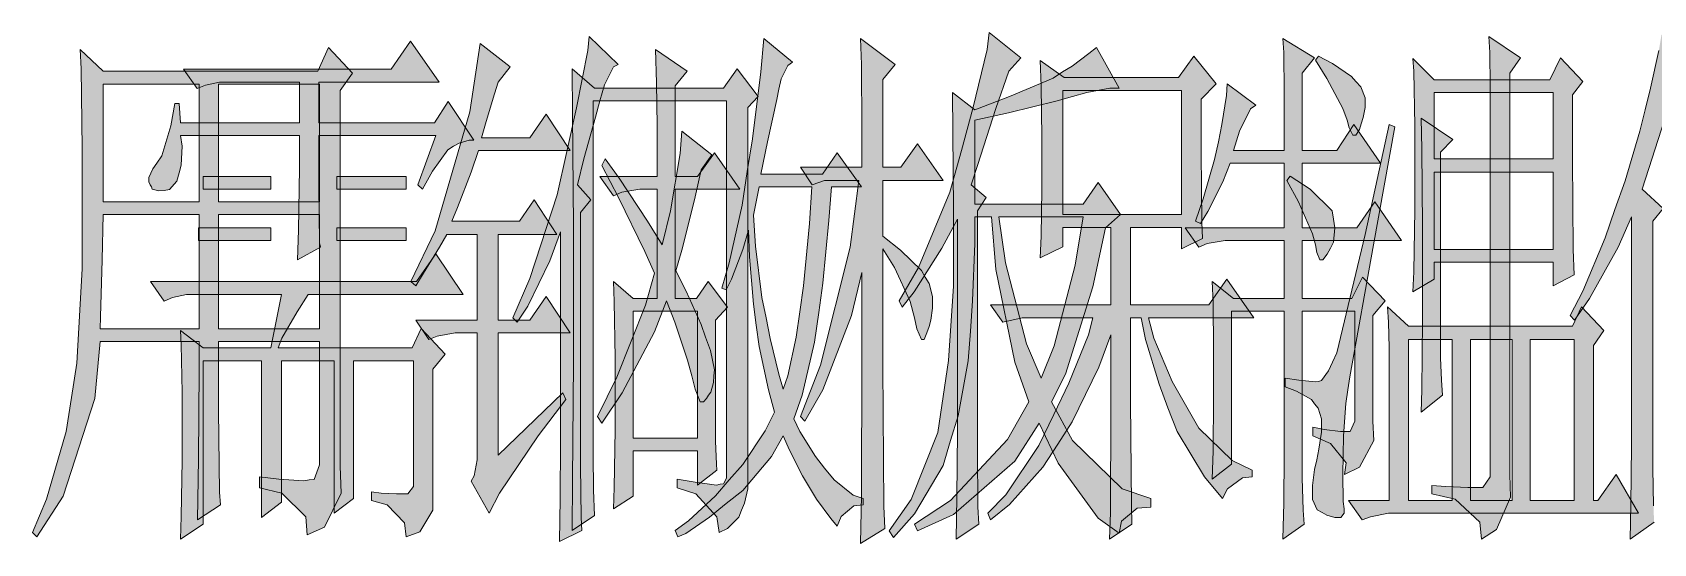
# Model space of a CAD drawing. Header units: millimetres. Extents: x 0 to 414, y 0 to 292.
# Drawn here: x 131.79 to 144.82, y 82.42 to 86.53 of the extents above; entities that cross this region are included whole.
import ezdxf

# ---------------------------------------------------------------- set-up
doc = ezdxf.new("R2010")
doc.units = ezdxf.units.MM

msp = doc.modelspace()

# ---------------------------------------------------------------- hatches: boundary and pattern name
h = msp.add_hatch(color=0)
h.dxf.hatch_style = 2
h.paths.add_polyline_path([(136.196917, 83.354333), (136.196917, 83.043889), (136.203972, 82.627611), (136.2075, 82.525306), (136.027583, 82.437111), (136.034639, 82.782833), (136.038167, 83.230861), (136.038167, 83.336694), (136.038167, 84.924194), (135.949972, 84.691361), (135.773583, 84.328), (135.688917, 84.197472), (135.653639, 84.23275), (135.791222, 84.55025), (136.009944, 85.220528), (136.087556, 85.569778), (136.165167, 85.919028), (136.256889, 86.381167), (136.267472, 86.494056), (136.500306, 86.268278), (136.4615, 86.250639), (136.390944, 86.106), (136.352139, 85.975472), (136.316861, 85.844944), (136.225139, 85.509806), (136.172222, 85.301667), (136.281583, 85.181722), (136.196917, 85.079417)])
h = msp.add_hatch(color=0)
h.dxf.hatch_style = 2
h.paths.add_polyline_path([(139.386028, 83.474278), (139.386028, 83.163833), (139.389556, 82.715806), (139.396611, 82.574694), (139.216694, 82.45475), (139.220222, 82.793417), (139.227278, 83.319056), (139.227278, 83.506028), (139.227278, 85.0265), (139.100278, 84.793667), (138.878028, 84.440889), (138.782778, 84.317417), (138.758083, 84.370333), (138.913306, 84.638444), (139.163778, 85.241694), (139.259028, 85.576833), (139.35075, 85.9155), (139.463639, 86.388222), (139.481278, 86.525806), (139.735278, 86.321194), (139.640028, 86.215361), (139.534194, 85.9155), (139.386028, 85.456889), (139.336639, 85.301667), (139.456583, 85.199361), (139.386028, 85.093528)])
h = msp.add_hatch(color=0)
h.dxf.hatch_style = 2
h.paths.add_polyline_path([(143.506472, 85.957833), (143.506472, 86.095417), (143.502944, 86.363528), (143.495889, 86.494056), (143.749889, 86.321194), (143.665222, 86.197722), (143.665222, 82.973333), (143.66875, 82.793417), (143.555861, 82.532361), (143.435917, 82.45475), (143.421806, 82.592333), (143.22425, 82.775778), (143.037278, 82.818111), (143.037278, 82.885139), (143.150167, 82.878083), (143.326556, 82.871028), (143.386528, 82.871028), (143.4465, 82.871028), (143.506472, 82.955694), (143.506472, 83.040361)])
h = msp.add_hatch(color=0)
h.dxf.hatch_style = 2
h.paths.add_polyline_path([(144.81175, 83.195583), (144.81175, 83.02625), (144.818806, 82.722861), (144.822333, 82.592333), (144.631833, 82.45475), (144.635361, 82.729917), (144.642417, 83.206167), (144.642417, 83.403722), (144.642417, 85.044139), (144.533056, 84.800722), (144.30375, 84.387972), (144.183806, 84.215111), (144.148528, 84.250389), (144.250833, 84.447944), (144.43075, 84.874806), (144.508361, 85.104111), (144.5895, 85.333417), (144.709444, 85.732056), (144.751778, 85.904917), (144.794111, 86.077778), (144.861139, 86.381167), (144.882306, 86.508167), (145.125722, 86.303556), (145.030472, 86.197722), (144.931694, 85.897861), (144.78, 85.432194), (144.727083, 85.266389), (144.896417, 85.111167), (144.81175, 85.008861)])
h = msp.add_hatch(color=0)
h.paths.add_polyline_path([(133.618111, 82.955694), (133.773333, 82.938056), (133.974417, 82.923944), (134.01675, 82.931), (134.059083, 82.934528), (134.101417, 83.050944), (134.101417, 83.160306), (134.101417, 84.04225), (133.290028, 84.04225), (133.290028, 83.488389), (133.297083, 82.832222), (133.304139, 82.729917), (133.120694, 82.609972), (133.12775, 83.100333), (133.134806, 83.816472), (133.134806, 84.04225), (132.337528, 84.04225), (132.295194, 83.583639), (132.041194, 82.800472), (131.829528, 82.472389), (131.79425, 82.507667), (131.907139, 82.775778), (132.065889, 83.319056), (132.108222, 83.594222), (132.150556, 83.869389), (132.192889, 84.627861), (132.192889, 85.111167), (132.192889, 85.594472), (132.185833, 86.233), (132.178778, 86.388222), (132.362222, 86.215361), (134.087306, 86.215361), (134.171972, 86.405861), (134.366, 86.197722), (134.267222, 86.060139), (134.267222, 83.040361), (134.274278, 82.825167), (134.140222, 82.55), (134.002639, 82.490028), (133.992056, 82.634667), (133.798028, 82.825167), (133.618111, 82.8675)])
h.paths.add_polyline_path([(133.290028, 86.109528), (133.290028, 85.164083), (134.101417, 85.164083), (134.101417, 86.109528)])
h.paths.add_polyline_path([(133.290028, 85.061778), (133.290028, 84.144556), (134.101417, 84.144556), (134.101417, 85.061778)])
h.paths.add_polyline_path([(132.362222, 86.109528), (132.362222, 85.164083), (133.134806, 85.164083), (133.134806, 86.109528)])
h.paths.add_polyline_path([(132.362222, 85.061778), (132.355167, 84.698417), (132.341056, 84.239806), (132.337528, 84.144556), (133.134806, 84.144556), (133.134806, 85.061778)])
h = msp.add_hatch(color=0)
h.dxf.hatch_style = 2
h.paths.add_polyline_path([(134.108472, 84.800722), (133.925028, 84.698417), (133.932083, 84.938306), (133.939139, 85.43925), (133.939139, 85.696778), (132.983111, 85.696778), (132.997222, 85.612111), (132.990167, 85.460417), (132.972528, 85.396917), (132.954889, 85.329889), (132.894917, 85.262861), (132.852583, 85.255806), (132.81025, 85.252278), (132.757333, 85.266389), (132.750278, 85.284028), (132.739694, 85.301667), (132.729111, 85.326361), (132.729111, 85.361639), (132.760861, 85.428667), (132.792611, 85.474528), (132.834944, 85.5345), (132.9055, 85.774389), (132.93725, 85.954306), (132.972528, 85.954306), (132.983111, 85.799083), (133.939139, 85.799083), (133.939139, 86.127167), (133.346472, 86.127167), (133.297083, 86.127167), (133.184194, 86.102472), (133.117167, 86.07425), (133.007806, 86.229472), (134.676444, 86.229472), (134.831667, 86.45525), (135.060972, 86.127167), (134.094361, 86.127167), (134.094361, 85.799083), (135.025694, 85.799083), (135.135056, 85.971944), (135.339667, 85.6615), (135.304389, 85.6615), (135.22325, 85.636806), (135.177389, 85.612111), (135.131528, 85.583889), (135.008056, 85.411028), (134.926917, 85.266389), (134.891639, 85.301667), (135.036278, 85.696778), (134.094361, 85.696778), (134.094361, 85.284028), (134.101417, 84.836)])
h = msp.add_hatch(color=0)
h.dxf.hatch_style = 2
h.paths.add_polyline_path([(135.537222, 83.128556), (136.055806, 83.6295), (136.0805, 83.576583), (135.85825, 83.283778), (135.547806, 82.825167), (135.463139, 82.662889), (135.3185, 82.920417), (135.343194, 82.96275), (135.367889, 83.093278), (135.367889, 83.177944), (135.367889, 84.112806), (135.272639, 84.112806), (135.1915, 84.112806), (135.046861, 84.084583), (134.979833, 84.059889), (134.874, 84.215111), (135.367889, 84.215111), (135.367889, 84.903028), (135.124472, 84.903028), (135.0645, 84.800722), (134.9375, 84.592583), (134.874, 84.490278), (134.835194, 84.525556), (135.029222, 84.93125), (135.307917, 85.887278), (135.392583, 86.437611), (135.632472, 86.250639), (135.537222, 86.127167), (135.505472, 86.031917), (135.438444, 85.809667), (135.403167, 85.679139), (135.791222, 85.679139), (135.92175, 85.869639), (136.115778, 85.576833), (135.378472, 85.576833), (135.3185, 85.403972), (135.209139, 85.118222), (135.163278, 85.008861), (135.706556, 85.008861), (135.8265, 85.181722), (136.006417, 84.903028), (135.537222, 84.903028), (135.537222, 84.215111), (135.791222, 84.215111), (135.92175, 84.405611), (136.115778, 84.112806), (135.537222, 84.112806)])
h = msp.add_hatch(color=0)
h.paths.add_polyline_path([(136.4615, 82.698167), (136.468556, 82.871028), (136.475611, 83.333167), (136.475611, 83.618917), (136.475611, 83.908194), (136.468556, 84.363278), (136.4615, 84.525556), (136.62025, 84.387972), (136.814278, 84.387972), (136.814278, 85.266389), (136.750778, 85.266389), (136.673167, 85.266389), (136.528528, 85.241694), (136.4615, 85.213472), (136.352139, 85.368694), (136.814278, 85.368694), (136.814278, 85.696778), (136.814278, 85.774389), (136.807222, 86.120111), (136.800167, 86.388222), (137.054167, 86.215361), (136.958917, 86.095417), (136.958917, 85.368694), (137.138833, 85.368694), (137.272889, 85.559194), (137.4775, 85.266389), (136.958917, 85.266389), (136.958917, 84.387972), (137.12825, 84.387972), (137.2235, 84.525556), (137.378722, 84.317417), (137.283472, 84.215111), (137.283472, 83.371972), (137.283472, 83.241444), (137.290528, 83.058), (137.294056, 83.008611), (137.138833, 82.888667), (137.138833, 83.163833), (136.62025, 83.163833), (136.62025, 82.800472)])
h.paths.add_polyline_path([(136.62025, 84.285667), (136.62025, 83.266139), (137.138833, 83.266139), (137.138833, 84.285667)])
h = msp.add_hatch(color=0)
h.paths.add_polyline_path([(137.671528, 86.476417), (137.900833, 86.285917), (137.862028, 86.261222), (137.809111, 86.151861), (137.791472, 86.070722), (137.773833, 85.986056), (137.69975, 85.647389), (137.646833, 85.386333), (138.140722, 85.386333), (138.260667, 85.559194), (138.454694, 85.284028), (138.214806, 85.284028), (138.193639, 85.015917), (138.14425, 84.511444), (138.1125, 84.275083), (138.077222, 84.038722), (137.978444, 83.611861), (137.911417, 83.421361), (137.960806, 83.319056), (138.084278, 83.117972), (138.158361, 83.02625), (138.235972, 82.931), (138.387667, 82.807528), (138.468806, 82.782833), (138.468806, 82.729917), (138.394722, 82.722861), (138.292417, 82.638194), (138.260667, 82.560583), (138.20775, 82.620556), (138.094861, 82.775778), (138.038417, 82.871028), (137.981972, 82.96275), (137.876139, 83.170889), (137.82675, 83.283778), (137.7315, 83.117972), (137.502194, 82.846333), (137.368139, 82.7405), (137.234083, 82.631139), (137.043583, 82.500611), (136.980083, 82.472389), (136.958917, 82.525306), (137.06475, 82.602917), (137.283472, 82.804), (137.392833, 82.931), (137.502194, 83.054472), (137.682111, 83.326111), (137.756194, 83.474278), (137.706806, 83.654194), (137.632722, 84.003444), (137.608028, 84.172778), (137.586861, 84.342111), (137.555111, 84.723111), (137.548056, 84.938306), (137.502194, 84.783083), (137.410472, 84.543194), (137.368139, 84.458528), (137.332861, 84.472639), (137.392833, 84.673722), (137.495139, 85.139389), (137.537472, 85.4075), (137.579806, 85.672083), (137.646833, 86.208306)])
h.paths.add_polyline_path([(137.632722, 85.284028), (137.586861, 85.05825), (137.6045, 84.807778), (137.653889, 84.395028), (137.689167, 84.23275), (137.720917, 84.066944), (137.791472, 83.781194), (137.82675, 83.66125), (137.862028, 83.767083), (137.929056, 84.077528), (137.960806, 84.282139), (137.989028, 84.490278), (138.038417, 84.991222), (138.056056, 85.284028)])
h = msp.add_hatch(color=0)
h.dxf.hatch_style = 2
h.paths.add_polyline_path([(138.627556, 84.786611), (138.627556, 83.844694), (138.634611, 82.719333), (138.641667, 82.539417), (138.447639, 82.419472), (138.454694, 82.807528), (138.458222, 83.894083), (138.458222, 84.596111), (138.373556, 84.250389), (138.14425, 83.654194), (137.999611, 83.403722), (137.964333, 83.439), (138.126611, 83.85175), (138.362972, 84.800722), (138.433528, 85.336944), (138.158361, 85.336944), (138.059583, 85.301667), (137.964333, 85.442778), (138.458222, 85.442778), (138.458222, 85.753222), (138.454694, 86.268278), (138.447639, 86.476417), (138.726333, 86.268278), (138.627556, 86.148333), (138.627556, 85.442778), (138.772194, 85.442778), (138.90625, 85.62975), (139.110861, 85.336944), (138.627556, 85.336944), (138.627556, 84.888917), (138.768667, 84.776028), (138.938, 84.61375), (138.966222, 84.560833), (138.997972, 84.507917), (139.026194, 84.405611), (139.026194, 84.352694), (139.026194, 84.310361), (139.012083, 84.215111), (138.997972, 84.162194), (138.980333, 84.112806), (138.959167, 84.059889), (138.938, 84.059889), (138.899194, 84.144556), (138.881556, 84.23275), (138.846278, 84.363278), (138.719278, 84.638444)])
h = msp.add_hatch(color=0)
h.paths.add_polyline_path([(140.416139, 84.955944), (140.313833, 84.483222), (140.095111, 83.781194), (139.982222, 83.558944), (140.151556, 83.2485), (140.550194, 82.860444), (140.7795, 82.782833), (140.7795, 82.712278), (140.670139, 82.705222), (140.543139, 82.599389), (140.5255, 82.504139), (140.356167, 82.624083), (140.035139, 83.065056), (139.883444, 83.386083), (139.685889, 83.082694), (139.195528, 82.652306), (138.90625, 82.521778), (138.881556, 82.574694), (139.170833, 82.765194), (139.629444, 83.255556), (139.798778, 83.558944), (139.685889, 83.876444), (139.534194, 84.620806), (139.498917, 85.044139), (139.364861, 85.044139), (139.364861, 84.828944), (139.347222, 84.370333), (139.329583, 84.126917), (139.311944, 83.887028), (139.230806, 83.446056), (139.170833, 83.2485), (139.110861, 83.047417), (138.881556, 82.659361), (138.712222, 82.468861), (138.676944, 82.521778), (138.853333, 82.77225), (139.068528, 83.312), (139.110861, 83.601278), (139.153194, 83.890556), (139.195528, 84.48675), (139.195528, 84.793667), (139.195528, 85.100583), (139.188472, 85.725), (139.184944, 86.0425), (139.364861, 85.904917), (139.643556, 86.01075), (139.996333, 86.158917), (140.070417, 86.208306), (140.148028, 86.254167), (140.282083, 86.356472), (140.342056, 86.405861), (140.5255, 86.077778), (140.451417, 86.077778), (140.264444, 86.0425), (140.151556, 86.01075), (140.028083, 85.975472), (139.6365, 85.880222), (139.364861, 85.82025), (139.364861, 85.146444), (140.236222, 85.146444), (140.356167, 85.319306), (140.536083, 85.061778)])
h.paths.add_polyline_path([(139.558889, 85.044139), (139.611806, 84.673722), (139.781139, 84.024611), (139.897556, 83.749444), (140.003389, 84.006972), (140.172722, 84.656083), (140.236222, 85.044139)])
h = msp.add_hatch(color=0)
h.dxf.hatch_style = 2
h.paths.add_polyline_path([(141.851944, 85.576833), (141.851944, 85.837889), (141.851944, 86.0425), (141.848417, 86.363528), (141.841361, 86.476417), (142.095361, 86.321194), (141.996583, 86.197722), (141.996583, 85.576833), (142.275278, 85.576833), (142.409333, 85.784972), (142.624528, 85.474528), (141.996583, 85.474528), (141.996583, 84.955944), (142.434028, 84.955944), (142.578667, 85.164083), (142.793861, 84.853639), (141.996583, 84.853639), (141.996583, 84.387972), (142.395222, 84.387972), (142.479889, 84.560833), (142.663333, 84.370333), (142.564556, 84.250389), (142.564556, 83.403722), (142.571611, 83.2485), (142.455194, 83.033306), (142.33525, 82.973333), (142.349361, 83.068583), (142.222361, 83.223806), (142.08125, 83.283778), (142.08125, 83.354333), (142.172972, 83.336694), (142.3035, 83.319056), (142.342306, 83.319056), (142.381111, 83.319056), (142.419917, 83.403722), (142.419917, 83.491917), (142.419917, 84.285667), (141.996583, 84.285667), (141.996583, 83.093278), (141.996583, 82.948639), (142.003639, 82.687583), (142.010694, 82.574694), (141.841361, 82.45475), (141.848417, 82.747556), (141.851944, 83.128556), (141.851944, 83.213222), (141.851944, 84.285667), (141.428611, 84.285667), (141.428611, 83.058), (141.273389, 82.938056), (141.280444, 83.163833), (141.283972, 83.587167), (141.283972, 83.784722), (141.283972, 83.982278), (141.280444, 84.352694), (141.273389, 84.525556), (141.442722, 84.387972), (141.851944, 84.387972), (141.851944, 84.853639), (141.453306, 84.853639), (141.375694, 84.853639), (141.231056, 84.828944), (141.164028, 84.800722), (141.054667, 84.955944), (141.851944, 84.955944), (141.851944, 85.474528), (141.418028, 85.474528), (141.358056, 85.326361), (141.238111, 85.086472), (141.178139, 84.991222), (141.139333, 85.008861), (141.199306, 85.188778), (141.291028, 85.506278), (141.322778, 85.647389), (141.351, 85.784972), (141.386278, 86.017806), (141.393333, 86.113056), (141.622639, 85.940194), (141.580306, 85.911972), (141.492111, 85.732056), (141.442722, 85.576833)])
h = msp.add_hatch(color=0)
h.dxf.hatch_style = 2
h.paths.add_polyline_path([(136.129889, 82.525306), (136.133417, 82.927472), (136.140472, 83.876444), (136.140472, 84.42325), (136.140472, 84.966528), (136.133417, 85.869639), (136.129889, 86.233), (136.309806, 86.077778), (137.346972, 86.077778), (137.456333, 86.233), (137.625667, 86.01075), (137.541, 85.922556), (137.541, 82.920417), (137.541, 82.860444), (137.516306, 82.744028), (137.491611, 82.687583), (137.470444, 82.631139), (137.378722, 82.539417), (137.311694, 82.507667), (137.294056, 82.634667), (137.124722, 82.818111), (136.973028, 82.8675), (136.973028, 82.938056), (137.117667, 82.913361), (137.290528, 82.888667), (137.31875, 82.895722), (137.346972, 82.89925), (137.371667, 82.945111), (137.371667, 82.990972), (137.371667, 85.975472), (136.299222, 85.975472), (136.299222, 83.213222), (136.299222, 83.135611), (136.30275, 82.849861), (136.309806, 82.64525)])
h = msp.add_hatch(color=0)
h.paths.add_polyline_path([(141.185194, 85.989583), (141.185194, 85.559194), (141.188722, 85.001806), (141.195778, 84.871278), (141.026444, 84.786611), (141.026444, 84.959472), (140.617222, 84.959472), (140.617222, 84.338583), (141.245167, 84.338583), (141.389806, 84.543194), (141.608528, 84.23275), (140.761861, 84.23275), (140.804194, 84.070472), (140.952361, 83.721222), (141.058194, 83.53425), (141.164028, 83.347278), (141.432139, 83.086222), (141.594417, 83.008611), (141.594417, 82.955694), (141.516806, 82.948639), (141.396861, 82.860444), (141.354528, 82.782833), (141.209889, 82.955694), (140.991167, 83.319056), (140.917083, 83.509556), (140.846528, 83.700056), (140.737167, 84.059889), (140.701889, 84.23275), (140.617222, 84.23275), (140.617222, 83.558944), (140.624278, 82.729917), (140.627806, 82.574694), (140.447889, 82.45475), (140.454944, 82.669944), (140.458472, 83.491917), (140.458472, 84.095167), (140.363222, 83.837639), (140.148028, 83.396667), (140.031611, 83.21675), (139.911667, 83.033306), (139.643556, 82.733444), (139.491861, 82.609972), (139.470694, 82.662889), (139.615333, 82.811056), (139.879917, 83.206167), (139.999861, 83.456639), (140.119806, 83.707111), (140.278556, 84.095167), (140.313833, 84.23275), (139.745861, 84.23275), (139.590639, 84.197472), (139.491861, 84.338583), (140.458472, 84.338583), (140.458472, 84.959472), (140.073944, 84.959472), (140.073944, 84.80425), (139.8905, 84.716056), (139.897556, 84.888917), (139.904611, 85.266389), (139.904611, 85.474528), (139.904611, 85.682667), (139.897556, 86.095417), (139.8905, 86.300028), (140.084528, 86.162444), (141.00175, 86.162444), (141.125222, 86.335306), (141.305139, 86.113056)])
h.paths.add_polyline_path([(140.073944, 86.060139), (140.073944, 85.061778), (141.026444, 85.061778), (141.026444, 86.060139)])
h = msp.add_hatch(color=0)
h.dxf.hatch_style = 2
h.paths.add_polyline_path([(142.127111, 86.335306), (142.24, 86.275333), (142.391694, 86.173028), (142.426972, 86.130694), (142.465778, 86.088361), (142.501056, 86.000167), (142.501056, 85.957833), (142.501056, 85.922556), (142.486944, 85.841417), (142.469306, 85.792028), (142.455194, 85.746167), (142.426972, 85.700306), (142.416389, 85.700306), (142.402278, 85.700306), (142.374056, 85.760278), (142.356417, 85.82025), (142.321139, 85.9155), (142.194139, 86.155389), (142.102417, 86.303556)])
h = msp.add_hatch(color=0)
h.paths.add_polyline_path([(142.885583, 84.440889), (142.892639, 84.603167), (142.899694, 85.104111), (142.899694, 85.43925), (142.899694, 85.774389), (142.892639, 86.215361), (142.885583, 86.317667), (143.054917, 86.144806), (143.98625, 86.144806), (144.070917, 86.321194), (144.250833, 86.130694), (144.166167, 86.024861), (144.166167, 85.509806), (144.173222, 84.783083), (144.180278, 84.578472), (144.010944, 84.490278), (144.010944, 84.680778), (143.054917, 84.680778), (143.054917, 84.543194)])
h.paths.add_polyline_path([(143.054917, 85.403972), (143.054917, 84.783083), (144.010944, 84.783083), (144.010944, 85.403972)])
h.paths.add_polyline_path([(143.054917, 86.0425), (143.054917, 85.509806), (144.010944, 85.509806), (144.010944, 86.0425)])
h = msp.add_hatch(color=0)
h.dxf.hatch_style = 2
h.paths.add_polyline_path([(142.952611, 83.474278), (142.956139, 83.654194), (142.963194, 84.211583), (142.963194, 84.585528), (142.963194, 84.963), (142.956139, 85.587417), (142.952611, 85.837889), (143.206611, 85.665028), (143.107833, 85.562722), (143.107833, 83.975222), (143.107833, 83.911722), (143.114889, 83.731806), (143.121944, 83.611861)])
h = msp.add_hatch(color=0)
h.dxf.hatch_style = 2
h.paths.add_polyline_path([(136.394472, 85.509806), (136.507361, 85.354583), (136.736667, 85.008861), (136.853083, 84.818361), (136.920111, 85.093528), (136.997722, 85.552139), (137.011833, 85.732056), (137.251722, 85.541556), (137.167056, 85.421611), (137.114139, 85.181722), (137.011833, 84.776028), (136.962444, 84.610222), (137.047111, 84.447944), (137.167056, 84.179833), (137.202333, 84.077528), (137.241139, 83.971694), (137.272889, 83.816472), (137.269361, 83.767083), (137.265833, 83.714167), (137.244667, 83.636556), (137.227028, 83.611861), (137.209389, 83.583639), (137.184694, 83.558944), (137.16, 83.558944), (137.117667, 83.66125), (137.092972, 83.767083), (137.057694, 83.894083), (136.955389, 84.197472), (136.888361, 84.370333), (136.793111, 84.119861), (136.532056, 83.6295), (136.369778, 83.386083), (136.3345, 83.439), (136.489722, 83.7565), (136.719028, 84.335056), (136.793111, 84.592583), (136.7155, 84.765444), (136.503833, 85.199361), (136.369778, 85.456889)])
h = msp.add_hatch(color=0)
h.dxf.hatch_style = 2
h.paths.add_polyline_path([(142.740944, 85.767333), (142.568083, 84.818361), (142.377583, 83.760028), (142.363472, 83.654194), (142.345833, 83.544833), (142.328194, 83.283778), (142.324667, 83.128556), (142.321139, 82.973333), (142.324667, 82.758139), (142.331722, 82.698167), (142.331722, 82.662889), (142.307028, 82.627611), (142.282333, 82.627611), (142.257639, 82.627611), (142.194139, 82.648778), (142.155333, 82.669944), (142.116528, 82.691111), (142.077722, 82.77225), (142.077722, 82.83575), (142.077722, 82.885139), (142.095361, 83.015667), (142.113, 83.093278), (142.130639, 83.177944), (142.151806, 83.315528), (142.151806, 83.368444), (142.151806, 83.421361), (142.123583, 83.506028), (142.095361, 83.541306), (142.070667, 83.576583), (141.950722, 83.643611), (141.859, 83.678889), (141.859, 83.749444), (141.968361, 83.731806), (142.102417, 83.717694), (142.127111, 83.721222), (142.151806, 83.728278), (142.20825, 83.805889), (142.24, 83.876444), (142.275278, 83.950528), (142.501056, 84.903028), (142.695083, 85.784972)])
h = msp.add_hatch(color=0)
h.dxf.hatch_style = 2
h.paths.add_polyline_path([(133.166556, 85.368694), (133.709833, 85.368694), (133.709833, 85.266389), (133.166556, 85.266389)])
h = msp.add_hatch(color=0)
h.dxf.hatch_style = 2
h.paths.add_polyline_path([(134.239, 85.368694), (134.796389, 85.368694), (134.796389, 85.266389), (134.239, 85.266389)])
h = msp.add_hatch(color=0)
h.dxf.hatch_style = 2
h.paths.add_polyline_path([(141.897806, 85.372222), (142.060083, 85.266389), (142.236472, 85.093528), (142.247056, 85.0265), (142.257639, 84.955944), (142.247056, 84.839528), (142.222361, 84.793667), (142.197667, 84.744278), (142.162389, 84.698417), (142.151806, 84.698417), (142.137694, 84.698417), (142.113, 84.758389), (142.102417, 84.818361), (142.077722, 84.906556), (141.964833, 85.164083), (141.873111, 85.336944)])
h = msp.add_hatch(color=0)
h.dxf.hatch_style = 2
h.paths.add_polyline_path([(133.12775, 84.955944), (133.709833, 84.955944), (133.709833, 84.853639), (133.12775, 84.853639)])
h = msp.add_hatch(color=0)
h.dxf.hatch_style = 2
h.paths.add_polyline_path([(134.239, 84.955944), (134.796389, 84.955944), (134.796389, 84.853639), (134.239, 84.853639)])
h = msp.add_hatch(color=0)
h.dxf.hatch_style = 2
h.paths.add_polyline_path([(133.709833, 83.992861), (133.7945, 84.419722), (133.081889, 84.419722), (133.0325, 84.419722), (132.919611, 84.395028), (132.852583, 84.366806), (132.743222, 84.525556), (134.881056, 84.525556), (135.036278, 84.747806), (135.255, 84.419722), (134.009694, 84.419722), (133.9215, 84.282139), (133.798028, 84.070472), (133.769806, 83.992861), (134.845778, 83.992861), (134.916333, 84.148083), (135.110361, 83.939944), (135.011583, 83.82), (135.011583, 82.818111), (135.011583, 82.687583), (134.90575, 82.514722), (134.796389, 82.472389), (134.782278, 82.585278), (134.644694, 82.729917), (134.517694, 82.765194), (134.517694, 82.83575), (134.595306, 82.825167), (134.718778, 82.818111), (134.764639, 82.818111), (134.8105, 82.818111), (134.856361, 82.878083), (134.856361, 82.938056), (134.856361, 83.887028), (134.373056, 83.887028), (134.373056, 82.782833), (134.217833, 82.662889), (134.217833, 83.887028), (133.7945, 83.887028), (133.7945, 82.751083), (133.63575, 82.627611), (133.63575, 83.887028), (133.166556, 83.887028), (133.166556, 82.574694), (132.983111, 82.45475), (132.990167, 82.638194), (132.997222, 83.08975), (132.997222, 83.361389), (132.997222, 83.633028), (132.990167, 84.017556), (132.983111, 84.130444), (133.166556, 83.992861)])
h = msp.add_hatch(color=0)
h.paths.add_polyline_path([(142.680972, 84.320944), (142.850306, 84.165722), (144.166167, 84.165722), (144.24025, 84.320944), (144.420167, 84.130444), (144.3355, 84.0105), (144.3355, 82.765194), (144.370778, 82.765194), (144.518944, 82.973333), (144.698861, 82.662889), (142.765639, 82.662889), (142.688028, 82.662889), (142.543389, 82.634667), (142.476361, 82.609972), (142.367, 82.765194), (142.695083, 82.765194), (142.695083, 83.904667), (142.695083, 83.992861), (142.688028, 84.197472)])
h.paths.add_polyline_path([(142.850306, 84.059889), (142.850306, 82.765194), (143.199556, 82.765194), (143.199556, 84.059889)])
h.paths.add_polyline_path([(143.8275, 84.059889), (143.8275, 82.765194), (144.180278, 82.765194), (144.180278, 84.059889)])
h.paths.add_polyline_path([(143.347722, 84.059889), (143.347722, 82.765194), (143.682861, 82.765194), (143.682861, 84.059889)])

# ---------------------------------------------------------------- linework, layer by layer
at = {"color": 0, "lineweight": 0}
for points in [[(136.196917, 83.354333), (136.196917, 83.043889), (136.203972, 82.627611), (136.2075, 82.525306), (136.027583, 82.437111), (136.034639, 82.782833), (136.038167, 83.230861), (136.038167, 83.336694), (136.038167, 84.924194), (135.949972, 84.691361), (135.773583, 84.328), (135.688917, 84.197472), (135.653639, 84.23275), (135.791222, 84.55025), (136.009944, 85.220528), (136.087556, 85.569778), (136.165167, 85.919028), (136.256889, 86.381167), (136.267472, 86.494056), (136.500306, 86.268278), (136.4615, 86.250639), (136.390944, 86.106), (136.352139, 85.975472), (136.316861, 85.844944), (136.225139, 85.509806), (136.172222, 85.301667), (136.281583, 85.181722), (136.196917, 85.079417)], [(139.386028, 83.474278), (139.386028, 83.163833), (139.389556, 82.715806), (139.396611, 82.574694), (139.216694, 82.45475), (139.220222, 82.793417), (139.227278, 83.319056), (139.227278, 83.506028), (139.227278, 85.0265), (139.100278, 84.793667), (138.878028, 84.440889), (138.782778, 84.317417), (138.758083, 84.370333), (138.913306, 84.638444), (139.163778, 85.241694), (139.259028, 85.576833), (139.35075, 85.9155), (139.463639, 86.388222), (139.481278, 86.525806), (139.735278, 86.321194), (139.640028, 86.215361), (139.534194, 85.9155), (139.386028, 85.456889), (139.336639, 85.301667), (139.456583, 85.199361), (139.386028, 85.093528)], [(143.506472, 85.957833), (143.506472, 86.095417), (143.502944, 86.363528), (143.495889, 86.494056), (143.749889, 86.321194), (143.665222, 86.197722), (143.665222, 82.973333), (143.66875, 82.793417), (143.555861, 82.532361), (143.435917, 82.45475), (143.421806, 82.592333), (143.22425, 82.775778), (143.037278, 82.818111), (143.037278, 82.885139), (143.150167, 82.878083), (143.326556, 82.871028), (143.386528, 82.871028), (143.4465, 82.871028), (143.506472, 82.955694), (143.506472, 83.040361)], [(133.618111, 82.955694), (133.773333, 82.938056), (133.974417, 82.923944), (134.01675, 82.931), (134.059083, 82.934528), (134.101417, 83.050944), (134.101417, 83.160306), (134.101417, 84.04225), (133.290028, 84.04225), (133.290028, 83.488389), (133.297083, 82.832222), (133.304139, 82.729917), (133.120694, 82.609972), (133.12775, 83.100333), (133.134806, 83.816472), (133.134806, 84.04225), (132.337528, 84.04225), (132.295194, 83.583639), (132.041194, 82.800472), (131.829528, 82.472389), (131.79425, 82.507667), (131.907139, 82.775778), (132.065889, 83.319056), (132.108222, 83.594222), (132.150556, 83.869389), (132.192889, 84.627861), (132.192889, 85.111167), (132.192889, 85.594472), (132.185833, 86.233), (132.178778, 86.388222), (132.362222, 86.215361), (134.087306, 86.215361), (134.171972, 86.405861), (134.366, 86.197722), (134.267222, 86.060139), (134.267222, 83.040361), (134.274278, 82.825167), (134.140222, 82.55), (134.002639, 82.490028), (133.992056, 82.634667), (133.798028, 82.825167), (133.618111, 82.8675)], [(134.108472, 84.800722), (133.925028, 84.698417), (133.932083, 84.938306), (133.939139, 85.43925), (133.939139, 85.696778), (132.983111, 85.696778), (132.997222, 85.612111), (132.990167, 85.460417), (132.972528, 85.396917), (132.954889, 85.329889), (132.894917, 85.262861), (132.852583, 85.255806), (132.81025, 85.252278), (132.757333, 85.266389), (132.750278, 85.284028), (132.739694, 85.301667), (132.729111, 85.326361), (132.729111, 85.361639), (132.760861, 85.428667), (132.792611, 85.474528), (132.834944, 85.5345), (132.9055, 85.774389), (132.93725, 85.954306), (132.972528, 85.954306), (132.983111, 85.799083), (133.939139, 85.799083), (133.939139, 86.127167), (133.346472, 86.127167), (133.297083, 86.127167), (133.184194, 86.102472), (133.117167, 86.07425), (133.007806, 86.229472), (134.676444, 86.229472), (134.831667, 86.45525), (135.060972, 86.127167), (134.094361, 86.127167), (134.094361, 85.799083), (135.025694, 85.799083), (135.135056, 85.971944), (135.339667, 85.6615), (135.304389, 85.6615), (135.22325, 85.636806), (135.177389, 85.612111), (135.131528, 85.583889), (135.008056, 85.411028), (134.926917, 85.266389), (134.891639, 85.301667), (135.036278, 85.696778), (134.094361, 85.696778), (134.094361, 85.284028), (134.101417, 84.836)], [(135.537222, 83.128556), (136.055806, 83.6295), (136.0805, 83.576583), (135.85825, 83.283778), (135.547806, 82.825167), (135.463139, 82.662889), (135.3185, 82.920417), (135.343194, 82.96275), (135.367889, 83.093278), (135.367889, 83.177944), (135.367889, 84.112806), (135.272639, 84.112806), (135.1915, 84.112806), (135.046861, 84.084583), (134.979833, 84.059889), (134.874, 84.215111), (135.367889, 84.215111), (135.367889, 84.903028), (135.124472, 84.903028), (135.0645, 84.800722), (134.9375, 84.592583), (134.874, 84.490278), (134.835194, 84.525556), (135.029222, 84.93125), (135.307917, 85.887278), (135.392583, 86.437611), (135.632472, 86.250639), (135.537222, 86.127167), (135.505472, 86.031917), (135.438444, 85.809667), (135.403167, 85.679139), (135.791222, 85.679139), (135.92175, 85.869639), (136.115778, 85.576833), (135.378472, 85.576833), (135.3185, 85.403972), (135.209139, 85.118222), (135.163278, 85.008861), (135.706556, 85.008861), (135.8265, 85.181722), (136.006417, 84.903028), (135.537222, 84.903028), (135.537222, 84.215111), (135.791222, 84.215111), (135.92175, 84.405611), (136.115778, 84.112806), (135.537222, 84.112806)], [(136.4615, 82.698167), (136.468556, 82.871028), (136.475611, 83.333167), (136.475611, 83.618917), (136.475611, 83.908194), (136.468556, 84.363278), (136.4615, 84.525556), (136.62025, 84.387972), (136.814278, 84.387972), (136.814278, 85.266389), (136.750778, 85.266389), (136.673167, 85.266389), (136.528528, 85.241694), (136.4615, 85.213472), (136.352139, 85.368694), (136.814278, 85.368694), (136.814278, 85.696778), (136.814278, 85.774389), (136.807222, 86.120111), (136.800167, 86.388222), (137.054167, 86.215361), (136.958917, 86.095417), (136.958917, 85.368694), (137.138833, 85.368694), (137.272889, 85.559194), (137.4775, 85.266389), (136.958917, 85.266389), (136.958917, 84.387972), (137.12825, 84.387972), (137.2235, 84.525556), (137.378722, 84.317417), (137.283472, 84.215111), (137.283472, 83.371972), (137.283472, 83.241444), (137.290528, 83.058), (137.294056, 83.008611), (137.138833, 82.888667), (137.138833, 83.163833), (136.62025, 83.163833), (136.62025, 82.800472)], [(137.671528, 86.476417), (137.900833, 86.285917), (137.862028, 86.261222), (137.809111, 86.151861), (137.791472, 86.070722), (137.773833, 85.986056), (137.69975, 85.647389), (137.646833, 85.386333), (138.140722, 85.386333), (138.260667, 85.559194), (138.454694, 85.284028), (138.214806, 85.284028), (138.193639, 85.015917), (138.14425, 84.511444), (138.1125, 84.275083), (138.077222, 84.038722), (137.978444, 83.611861), (137.911417, 83.421361), (137.960806, 83.319056), (138.084278, 83.117972), (138.158361, 83.02625), (138.235972, 82.931), (138.387667, 82.807528), (138.468806, 82.782833), (138.468806, 82.729917), (138.394722, 82.722861), (138.292417, 82.638194), (138.260667, 82.560583), (138.20775, 82.620556), (138.094861, 82.775778), (138.038417, 82.871028), (137.981972, 82.96275), (137.876139, 83.170889), (137.82675, 83.283778), (137.7315, 83.117972), (137.502194, 82.846333), (137.368139, 82.7405), (137.234083, 82.631139), (137.043583, 82.500611), (136.980083, 82.472389), (136.958917, 82.525306), (137.06475, 82.602917), (137.283472, 82.804), (137.392833, 82.931), (137.502194, 83.054472), (137.682111, 83.326111), (137.756194, 83.474278), (137.706806, 83.654194), (137.632722, 84.003444), (137.608028, 84.172778), (137.586861, 84.342111), (137.555111, 84.723111), (137.548056, 84.938306), (137.502194, 84.783083), (137.410472, 84.543194), (137.368139, 84.458528), (137.332861, 84.472639), (137.392833, 84.673722), (137.495139, 85.139389), (137.537472, 85.4075), (137.579806, 85.672083), (137.646833, 86.208306)], [(138.627556, 84.786611), (138.627556, 83.844694), (138.634611, 82.719333), (138.641667, 82.539417), (138.447639, 82.419472), (138.454694, 82.807528), (138.458222, 83.894083), (138.458222, 84.596111), (138.373556, 84.250389), (138.14425, 83.654194), (137.999611, 83.403722), (137.964333, 83.439), (138.126611, 83.85175), (138.362972, 84.800722), (138.433528, 85.336944), (138.158361, 85.336944), (138.059583, 85.301667), (137.964333, 85.442778), (138.458222, 85.442778), (138.458222, 85.753222), (138.454694, 86.268278), (138.447639, 86.476417), (138.726333, 86.268278), (138.627556, 86.148333), (138.627556, 85.442778), (138.772194, 85.442778), (138.90625, 85.62975), (139.110861, 85.336944), (138.627556, 85.336944), (138.627556, 84.888917), (138.768667, 84.776028), (138.938, 84.61375), (138.966222, 84.560833), (138.997972, 84.507917), (139.026194, 84.405611), (139.026194, 84.352694), (139.026194, 84.310361), (139.012083, 84.215111), (138.997972, 84.162194), (138.980333, 84.112806), (138.959167, 84.059889), (138.938, 84.059889), (138.899194, 84.144556), (138.881556, 84.23275), (138.846278, 84.363278), (138.719278, 84.638444)], [(140.416139, 84.955944), (140.313833, 84.483222), (140.095111, 83.781194), (139.982222, 83.558944), (140.151556, 83.2485), (140.550194, 82.860444), (140.7795, 82.782833), (140.7795, 82.712278), (140.670139, 82.705222), (140.543139, 82.599389), (140.5255, 82.504139), (140.356167, 82.624083), (140.035139, 83.065056), (139.883444, 83.386083), (139.685889, 83.082694), (139.195528, 82.652306), (138.90625, 82.521778), (138.881556, 82.574694), (139.170833, 82.765194), (139.629444, 83.255556), (139.798778, 83.558944), (139.685889, 83.876444), (139.534194, 84.620806), (139.498917, 85.044139), (139.364861, 85.044139), (139.364861, 84.828944), (139.347222, 84.370333), (139.329583, 84.126917), (139.311944, 83.887028), (139.230806, 83.446056), (139.170833, 83.2485), (139.110861, 83.047417), (138.881556, 82.659361), (138.712222, 82.468861), (138.676944, 82.521778), (138.853333, 82.77225), (139.068528, 83.312), (139.110861, 83.601278), (139.153194, 83.890556), (139.195528, 84.48675), (139.195528, 84.793667), (139.195528, 85.100583), (139.188472, 85.725), (139.184944, 86.0425), (139.364861, 85.904917), (139.643556, 86.01075), (139.996333, 86.158917), (140.070417, 86.208306), (140.148028, 86.254167), (140.282083, 86.356472), (140.342056, 86.405861), (140.5255, 86.077778), (140.451417, 86.077778), (140.264444, 86.0425), (140.151556, 86.01075), (140.028083, 85.975472), (139.6365, 85.880222), (139.364861, 85.82025), (139.364861, 85.146444), (140.236222, 85.146444), (140.356167, 85.319306), (140.536083, 85.061778)], [(141.851944, 85.576833), (141.851944, 85.837889), (141.851944, 86.0425), (141.848417, 86.363528), (141.841361, 86.476417), (142.095361, 86.321194), (141.996583, 86.197722), (141.996583, 85.576833), (142.275278, 85.576833), (142.409333, 85.784972), (142.624528, 85.474528), (141.996583, 85.474528), (141.996583, 84.955944), (142.434028, 84.955944), (142.578667, 85.164083), (142.793861, 84.853639), (141.996583, 84.853639), (141.996583, 84.387972), (142.395222, 84.387972), (142.479889, 84.560833), (142.663333, 84.370333), (142.564556, 84.250389), (142.564556, 83.403722), (142.571611, 83.2485), (142.455194, 83.033306), (142.33525, 82.973333), (142.349361, 83.068583), (142.222361, 83.223806), (142.08125, 83.283778), (142.08125, 83.354333), (142.172972, 83.336694), (142.3035, 83.319056), (142.342306, 83.319056), (142.381111, 83.319056), (142.419917, 83.403722), (142.419917, 83.491917), (142.419917, 84.285667), (141.996583, 84.285667), (141.996583, 83.093278), (141.996583, 82.948639), (142.003639, 82.687583), (142.010694, 82.574694), (141.841361, 82.45475), (141.848417, 82.747556), (141.851944, 83.128556), (141.851944, 83.213222), (141.851944, 84.285667), (141.428611, 84.285667), (141.428611, 83.058), (141.273389, 82.938056), (141.280444, 83.163833), (141.283972, 83.587167), (141.283972, 83.784722), (141.283972, 83.982278), (141.280444, 84.352694), (141.273389, 84.525556), (141.442722, 84.387972), (141.851944, 84.387972), (141.851944, 84.853639), (141.453306, 84.853639), (141.375694, 84.853639), (141.231056, 84.828944), (141.164028, 84.800722), (141.054667, 84.955944), (141.851944, 84.955944), (141.851944, 85.474528), (141.418028, 85.474528), (141.358056, 85.326361), (141.238111, 85.086472), (141.178139, 84.991222), (141.139333, 85.008861), (141.199306, 85.188778), (141.291028, 85.506278), (141.322778, 85.647389), (141.351, 85.784972), (141.386278, 86.017806), (141.393333, 86.113056), (141.622639, 85.940194), (141.580306, 85.911972), (141.492111, 85.732056), (141.442722, 85.576833)], [(136.129889, 82.525306), (136.133417, 82.927472), (136.140472, 83.876444), (136.140472, 84.42325), (136.140472, 84.966528), (136.133417, 85.869639), (136.129889, 86.233), (136.309806, 86.077778), (137.346972, 86.077778), (137.456333, 86.233), (137.625667, 86.01075), (137.541, 85.922556), (137.541, 82.920417), (137.541, 82.860444), (137.516306, 82.744028), (137.491611, 82.687583), (137.470444, 82.631139), (137.378722, 82.539417), (137.311694, 82.507667), (137.294056, 82.634667), (137.124722, 82.818111), (136.973028, 82.8675), (136.973028, 82.938056), (137.117667, 82.913361), (137.290528, 82.888667), (137.31875, 82.895722), (137.346972, 82.89925), (137.371667, 82.945111), (137.371667, 82.990972), (137.371667, 85.975472), (136.299222, 85.975472), (136.299222, 83.213222), (136.299222, 83.135611), (136.30275, 82.849861), (136.309806, 82.64525)], [(141.185194, 85.989583), (141.185194, 85.559194), (141.188722, 85.001806), (141.195778, 84.871278), (141.026444, 84.786611), (141.026444, 84.959472), (140.617222, 84.959472), (140.617222, 84.338583), (141.245167, 84.338583), (141.389806, 84.543194), (141.608528, 84.23275), (140.761861, 84.23275), (140.804194, 84.070472), (140.952361, 83.721222), (141.058194, 83.53425), (141.164028, 83.347278), (141.432139, 83.086222), (141.594417, 83.008611), (141.594417, 82.955694), (141.516806, 82.948639), (141.396861, 82.860444), (141.354528, 82.782833), (141.209889, 82.955694), (140.991167, 83.319056), (140.917083, 83.509556), (140.846528, 83.700056), (140.737167, 84.059889), (140.701889, 84.23275), (140.617222, 84.23275), (140.617222, 83.558944), (140.624278, 82.729917), (140.627806, 82.574694), (140.447889, 82.45475), (140.454944, 82.669944), (140.458472, 83.491917), (140.458472, 84.095167), (140.363222, 83.837639), (140.148028, 83.396667), (140.031611, 83.21675), (139.911667, 83.033306), (139.643556, 82.733444), (139.491861, 82.609972), (139.470694, 82.662889), (139.615333, 82.811056), (139.879917, 83.206167), (139.999861, 83.456639), (140.119806, 83.707111), (140.278556, 84.095167), (140.313833, 84.23275), (139.745861, 84.23275), (139.590639, 84.197472), (139.491861, 84.338583), (140.458472, 84.338583), (140.458472, 84.959472), (140.073944, 84.959472), (140.073944, 84.80425), (139.8905, 84.716056), (139.897556, 84.888917), (139.904611, 85.266389), (139.904611, 85.474528), (139.904611, 85.682667), (139.897556, 86.095417), (139.8905, 86.300028), (140.084528, 86.162444), (141.00175, 86.162444), (141.125222, 86.335306), (141.305139, 86.113056)], [(142.127111, 86.335306), (142.24, 86.275333), (142.391694, 86.173028), (142.426972, 86.130694), (142.465778, 86.088361), (142.501056, 86.000167), (142.501056, 85.957833), (142.501056, 85.922556), (142.486944, 85.841417), (142.469306, 85.792028), (142.455194, 85.746167), (142.426972, 85.700306), (142.416389, 85.700306), (142.402278, 85.700306), (142.374056, 85.760278), (142.356417, 85.82025), (142.321139, 85.9155), (142.194139, 86.155389), (142.102417, 86.303556)], [(142.885583, 84.440889), (142.892639, 84.603167), (142.899694, 85.104111), (142.899694, 85.43925), (142.899694, 85.774389), (142.892639, 86.215361), (142.885583, 86.317667), (143.054917, 86.144806), (143.98625, 86.144806), (144.070917, 86.321194), (144.250833, 86.130694), (144.166167, 86.024861), (144.166167, 85.509806), (144.173222, 84.783083), (144.180278, 84.578472), (144.010944, 84.490278), (144.010944, 84.680778), (143.054917, 84.680778), (143.054917, 84.543194)], [(132.362222, 86.109528), (132.362222, 85.164083), (133.134806, 85.164083), (133.134806, 86.109528)], [(133.290028, 86.109528), (133.290028, 85.164083), (134.101417, 85.164083), (134.101417, 86.109528)], [(140.073944, 86.060139), (140.073944, 85.061778), (141.026444, 85.061778), (141.026444, 86.060139)], [(143.054917, 86.0425), (143.054917, 85.509806), (144.010944, 85.509806), (144.010944, 86.0425)], [(142.952611, 83.474278), (142.956139, 83.654194), (142.963194, 84.211583), (142.963194, 84.585528), (142.963194, 84.963), (142.956139, 85.587417), (142.952611, 85.837889), (143.206611, 85.665028), (143.107833, 85.562722), (143.107833, 83.975222), (143.107833, 83.911722), (143.114889, 83.731806), (143.121944, 83.611861)], [(136.394472, 85.509806), (136.507361, 85.354583), (136.736667, 85.008861), (136.853083, 84.818361), (136.920111, 85.093528), (136.997722, 85.552139), (137.011833, 85.732056), (137.251722, 85.541556), (137.167056, 85.421611), (137.114139, 85.181722), (137.011833, 84.776028), (136.962444, 84.610222), (137.047111, 84.447944), (137.167056, 84.179833), (137.202333, 84.077528), (137.241139, 83.971694), (137.272889, 83.816472), (137.269361, 83.767083), (137.265833, 83.714167), (137.244667, 83.636556), (137.227028, 83.611861), (137.209389, 83.583639), (137.184694, 83.558944), (137.16, 83.558944), (137.117667, 83.66125), (137.092972, 83.767083), (137.057694, 83.894083), (136.955389, 84.197472), (136.888361, 84.370333), (136.793111, 84.119861), (136.532056, 83.6295), (136.369778, 83.386083), (136.3345, 83.439), (136.489722, 83.7565), (136.719028, 84.335056), (136.793111, 84.592583), (136.7155, 84.765444), (136.503833, 85.199361), (136.369778, 85.456889)], [(142.740944, 85.767333), (142.568083, 84.818361), (142.377583, 83.760028), (142.363472, 83.654194), (142.345833, 83.544833), (142.328194, 83.283778), (142.324667, 83.128556), (142.321139, 82.973333), (142.324667, 82.758139), (142.331722, 82.698167), (142.331722, 82.662889), (142.307028, 82.627611), (142.282333, 82.627611), (142.257639, 82.627611), (142.194139, 82.648778), (142.155333, 82.669944), (142.116528, 82.691111), (142.077722, 82.77225), (142.077722, 82.83575), (142.077722, 82.885139), (142.095361, 83.015667), (142.113, 83.093278), (142.130639, 83.177944), (142.151806, 83.315528), (142.151806, 83.368444), (142.151806, 83.421361), (142.123583, 83.506028), (142.095361, 83.541306), (142.070667, 83.576583), (141.950722, 83.643611), (141.859, 83.678889), (141.859, 83.749444), (141.968361, 83.731806), (142.102417, 83.717694), (142.127111, 83.721222), (142.151806, 83.728278), (142.20825, 83.805889), (142.24, 83.876444), (142.275278, 83.950528), (142.501056, 84.903028), (142.695083, 85.784972)], [(133.166556, 85.368694), (133.709833, 85.368694), (133.709833, 85.266389), (133.166556, 85.266389)], [(134.239, 85.368694), (134.796389, 85.368694), (134.796389, 85.266389), (134.239, 85.266389)], [(141.897806, 85.372222), (142.060083, 85.266389), (142.236472, 85.093528), (142.247056, 85.0265), (142.257639, 84.955944), (142.247056, 84.839528), (142.222361, 84.793667), (142.197667, 84.744278), (142.162389, 84.698417), (142.151806, 84.698417), (142.137694, 84.698417), (142.113, 84.758389), (142.102417, 84.818361), (142.077722, 84.906556), (141.964833, 85.164083), (141.873111, 85.336944)], [(143.054917, 85.403972), (143.054917, 84.783083), (144.010944, 84.783083), (144.010944, 85.403972)], [(137.632722, 85.284028), (137.586861, 85.05825), (137.6045, 84.807778), (137.653889, 84.395028), (137.689167, 84.23275), (137.720917, 84.066944), (137.791472, 83.781194), (137.82675, 83.66125), (137.862028, 83.767083), (137.929056, 84.077528), (137.960806, 84.282139), (137.989028, 84.490278), (138.038417, 84.991222), (138.056056, 85.284028)], [(132.362222, 85.061778), (132.355167, 84.698417), (132.341056, 84.239806), (132.337528, 84.144556), (133.134806, 84.144556), (133.134806, 85.061778)], [(133.290028, 85.061778), (133.290028, 84.144556), (134.101417, 84.144556), (134.101417, 85.061778)], [(133.12775, 84.955944), (133.709833, 84.955944), (133.709833, 84.853639), (133.12775, 84.853639)], [(134.239, 84.955944), (134.796389, 84.955944), (134.796389, 84.853639), (134.239, 84.853639)], [(139.558889, 85.044139), (139.611806, 84.673722), (139.781139, 84.024611), (139.897556, 83.749444), (140.003389, 84.006972), (140.172722, 84.656083), (140.236222, 85.044139)], [(133.709833, 83.992861), (133.7945, 84.419722), (133.081889, 84.419722), (133.0325, 84.419722), (132.919611, 84.395028), (132.852583, 84.366806), (132.743222, 84.525556), (134.881056, 84.525556), (135.036278, 84.747806), (135.255, 84.419722), (134.009694, 84.419722), (133.9215, 84.282139), (133.798028, 84.070472), (133.769806, 83.992861), (134.845778, 83.992861), (134.916333, 84.148083), (135.110361, 83.939944), (135.011583, 83.82), (135.011583, 82.818111), (135.011583, 82.687583), (134.90575, 82.514722), (134.796389, 82.472389), (134.782278, 82.585278), (134.644694, 82.729917), (134.517694, 82.765194), (134.517694, 82.83575), (134.595306, 82.825167), (134.718778, 82.818111), (134.764639, 82.818111), (134.8105, 82.818111), (134.856361, 82.878083), (134.856361, 82.938056), (134.856361, 83.887028), (134.373056, 83.887028), (134.373056, 82.782833), (134.217833, 82.662889), (134.217833, 83.887028), (133.7945, 83.887028), (133.7945, 82.751083), (133.63575, 82.627611), (133.63575, 83.887028), (133.166556, 83.887028), (133.166556, 82.574694), (132.983111, 82.45475), (132.990167, 82.638194), (132.997222, 83.08975), (132.997222, 83.361389), (132.997222, 83.633028), (132.990167, 84.017556), (132.983111, 84.130444), (133.166556, 83.992861)], [(136.62025, 84.285667), (136.62025, 83.266139), (137.138833, 83.266139), (137.138833, 84.285667)], [(142.680972, 84.320944), (142.850306, 84.165722), (144.166167, 84.165722), (144.24025, 84.320944), (144.420167, 84.130444), (144.3355, 84.0105), (144.3355, 82.765194), (144.370778, 82.765194), (144.518944, 82.973333), (144.698861, 82.662889), (142.765639, 82.662889), (142.688028, 82.662889), (142.543389, 82.634667), (142.476361, 82.609972), (142.367, 82.765194), (142.695083, 82.765194), (142.695083, 83.904667), (142.695083, 83.992861), (142.688028, 84.197472)], [(142.850306, 84.059889), (142.850306, 82.765194), (143.199556, 82.765194), (143.199556, 84.059889)], [(143.347722, 84.059889), (143.347722, 82.765194), (143.682861, 82.765194), (143.682861, 84.059889)], [(143.8275, 84.059889), (143.8275, 82.765194), (144.180278, 82.765194), (144.180278, 84.059889)]]:
    msp.add_lwpolyline(points, close=True, dxfattribs=at)
for points in [[(144.822333, 82.592333), (144.631833, 82.45475), (144.635361, 82.729917), (144.642417, 83.206167), (144.642417, 83.403722), (144.642417, 85.044139), (144.533056, 84.800722), (144.30375, 84.387972), (144.183806, 84.215111), (144.148528, 84.250389), (144.250833, 84.447944), (144.43075, 84.874806), (144.508361, 85.104111), (144.5895, 85.333417), (144.709444, 85.732056), (144.751778, 85.904917), (144.794111, 86.077778), (144.861139, 86.381167)], [(144.931694, 85.897861), (144.78, 85.432194), (144.727083, 85.266389), (144.896417, 85.111167), (144.81175, 85.008861), (144.81175, 83.195583), (144.81175, 83.02625), (144.818806, 82.722861)]]:
    msp.add_lwpolyline(points, dxfattribs=at)

doc.saveas('drawing.dxf')
